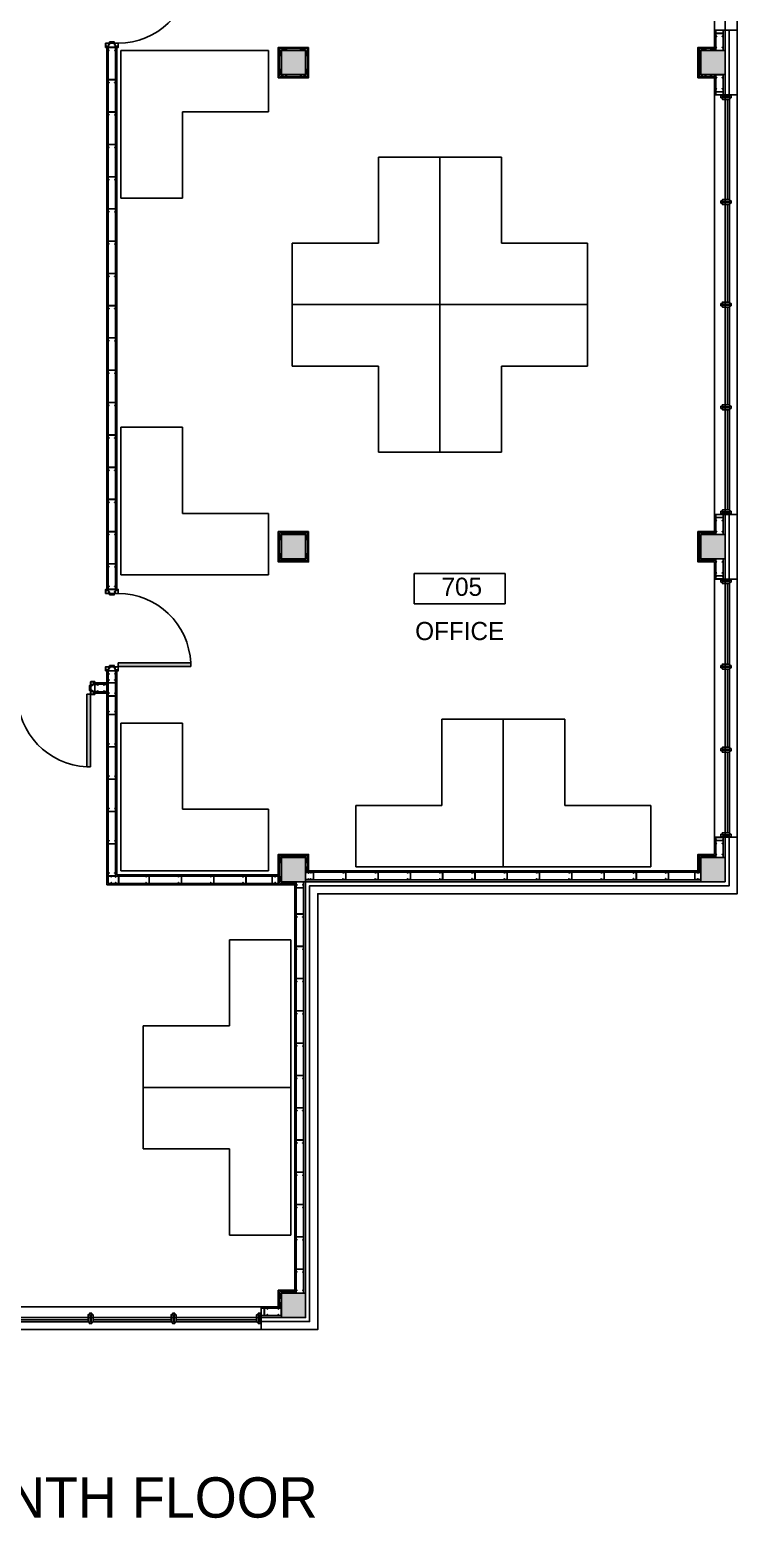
# Model space of a CAD drawing. Header units: millimetres. Extents: x 5414 to 278894, y 4264 to 146383.
# Drawn here: x 89145 to 97914, y 4264 to 22707 of the extents above; entities that cross this region are included whole.
import ezdxf
from ezdxf.enums import TextEntityAlignment as Align

# ---------------------------------------------------------------- set-up
doc = ezdxf.new("R2010")
doc.units = ezdxf.units.MM
doc.linetypes.add('Commercial Base Plan$0$ACAD_ISO02W100', pattern=[15, 12, -3])
for name, color, linetype in [('Commercial Base Plan$0$A-DR-INT', 6, 'Continuous'), ('Commercial Base Plan$0$A-GL-RMS-IDN', 6, 'Continuous'), ('Commercial Base Plan$0$A-PL-LAY-S', 6, 'Continuous'), ('Commercial Base Plan$0$I-FU-DSK', 6, 'Continuous')]:
    doc.layers.add(name, color=color, linetype=linetype)
doc.styles.add('Commercial Base Plan$0$STYLUS BT', font='stylu.ttf')

# ---------------------------------------------------------------- blocks, each defined once
blk = doc.blocks.new('Commercial Base Plan$0$wbFurringChanel 70x22')
blk.add_lwpolyline([(5, 3), (0, 3, 0.414214), (0, 2), (0, 0, 0.414214), (0, 0), (16, 0, 0.394412), (16, 0), (17, 22, -0.394412), (18, 22), (18, 22, -0.198912), (19, 22), (19, 21, 0.198912), (19, 21), (51, 21), (51, 21, 0.198912), (51, 21), (51, 22, -0.198912), (52, 22), (52, 22, -0.394412), (53, 22), (54, 0, 0.394412), (54, 0), (70, 0, 0.414214), (70, 0), (70, 2, 0.414214), (70, 2), (65, 2)], format="xyb")
blk = doc.blocks.new('Commercial Base Plan$0$wbC_Stud 92x38')
blk.add_lwpolyline([(-13, 38), (-3, 38, -0.414214), (0, 35), (0, 3, -0.414214), (-3, 0), (-89, 0, -0.414214), (-92, 3), (-92, 35, -0.414214), (-89, 38), (-79, 38), (-79, 37), (-89, 37, 0.414214), (-91, 35), (-91, 3, 0.414214), (-89, 1), (-3, 1, 0.414214), (-1, 3), (-1, 35, 0.414214), (-3, 37), (-13, 37)], format="xyb", close=True)
blk = doc.blocks.new('Commercial Base Plan$0$wbDoorPlan 900x124(1010ro)')
for p, q in [((55, 976), (55, 77)), ((100, 976), (55, 976)), ((100, 77), (100, 976)), ((1, -35), (1, 35)), ((55, 77), (100, 77)), ((1009, -35), (1009, 35))]:
    blk.add_line(p, q)
for points in [[(9, 65), (2, 65, -0.414214), (1, 66), (1, 77, -0.414214), (2, 78), (50, 78, -0.414214), (51, 77), (51, 29, 0.414214), (52, 28), (66, 28, -0.414214), (67, 27), (67, -27, -0.414214), (66, -28), (52, -28, 0.414214), (51, -29), (51, -77, -0.414214), (50, -78), (2, -78, -0.414214), (1, -77), (1, -66, -0.414214), (2, -65), (9, -65), (9, -64), (2, -64, 0.414214), (0, -66), (0, -77, 0.414214), (2, -79), (50, -79, 0.414214), (52, -77), (52, -29), (66, -29, 0.414214), (68, -27), (68, 27, 0.414214), (66, 29), (52, 29), (52, 77, 0.414214), (50, 79), (2, 79, 0.414214), (0, 77), (0, 66, 0.414214), (2, 64), (9, 64)], [(1001, 65), (1008, 65, 0.414214), (1009, 66), (1009, 77, 0.414214), (1008, 78), (960, 78, 0.414214), (959, 77), (959, 29, -0.414214), (958, 28), (944, 28, 0.414214), (943, 27), (943, -27, 0.414214), (944, -28), (958, -28, -0.414214), (959, -29), (959, -77, 0.414214), (960, -78), (1008, -78, 0.414214), (1009, -77), (1009, -66, 0.414214), (1008, -65), (1001, -65), (1001, -64), (1008, -64, -0.414214), (1010, -66), (1010, -77, -0.414214), (1008, -79), (960, -79, -0.414214), (958, -77), (958, -29), (944, -29, -0.414214), (942, -27), (942, 27, -0.414214), (944, 29), (958, 29), (958, 77, -0.414214), (960, 79), (1008, 79, -0.414214), (1010, 77), (1010, 66, -0.414214), (1008, 64), (1001, 64)]]:
    blk.add_lwpolyline(points, format="xyb", close=True)
for points in [[(0, -34), (0, 34), (20, 45), (15, 51), (15, 77), (50, 77), (50, -77), (15, -77), (15, -52), (20, -45)], [(1010, -34), (1010, 34), (990, 45), (995, 51), (995, 77), (960, 77), (960, -77), (995, -77), (995, -52), (990, -45)]]:
    blk.add_lwpolyline(points, close=True)
for centre in [(35, 36), (975, 36), (35, -36), (975, -36)]:
    blk.add_circle(centre, 8)
blk.add_arc((59, 78), 899, 359.9419, 87.4119)
blk.add_solid([(55, 976), (100, 976), (55, 77), (100, 77)])
blk = doc.blocks.new('Commercial Base Plan$0$wbAluminJamb 127x44.5')
for p, q in [((-109.5, 39.25), (-127, 39.25)), ((-22.5, 56.5), (-17.5, 51.5)), ((0, 39.25), (-17.5, 39.25))]:
    blk.add_line(p, q)
at = {"color": 5}
for p, q in [((-47.5, 56.5), (-47.5, 66.5)), ((-22.5, 56.5), (-22.5, 66.5))]:
    blk.add_line(p, q, dxfattribs=at)
for points in [[(-127, 39.25), (-127, 12), (0, 12), (0, 39.25)], [(-22.5, 56.5), (-109.5, 56.5), (-109.5, 31.5), (-17.5, 31.5), (-17.5, 51.5)]]:
    blk.add_lwpolyline(points)
blk = doc.blocks.new('Commercial Base Plan$0$wbAluminMulion 127x44.5')
for p, q in [((-109.5, 13.625), (-127, 13.625)), ((-22.5, 30.875), (-17.5, 25.875)), ((0, 13.625), (-17.5, 13.625)), ((-22.5, -30.875), (-17.5, -25.875))]:
    blk.add_line(p, q)
at = {"color": 5}
for p, q in [((-47.5, 30.875), (-47.5, 40.875)), ((-22.5, 30.875), (-22.5, 40.875)), ((-47.5, -30.875), (-47.5, -40.875)), ((-22.5, -30.875), (-22.5, -40.875))]:
    blk.add_line(p, q, dxfattribs=at)
for points in [[(-127, 13.625), (-127, -13.625), (-109.5, -13.625)], [(-22.5, 30.875), (-109.5, 30.875), (-109.5, 5.875), (-17.5, 5.875), (-17.5, 25.875)], [(-17.5, -13.625), (0, -13.625), (0, 13.625)], [(-22.5, -30.875), (-109.5, -30.875), (-109.5, -5.875), (-17.5, -5.875), (-17.5, -25.875)]]:
    blk.add_lwpolyline(points)
blk = doc.blocks.new('Commercial Base Plan$0$wbW02Plan_3176x127(ro3200)')
for p, q in [((-3143.5, -22.5), (-2145.375, -22.5)), ((-3143.5, -47.5), (-2145.375, -47.5)), ((-2083.625, -22.5), (-1116.375, -22.5)), ((-2083.625, -47.5), (-1116.375, -47.5)), ((-1054.625, -22.5), (-56.5, -22.5)), ((-1054.625, -47.5), (-56.5, -47.5))]:
    blk.add_line(p, q)
at = {"rotation": 90}
for name, p in [('Commercial Base Plan$0$wbAluminMulion 127x44.5', (-2114.5, 0)), ('Commercial Base Plan$0$wbAluminMulion 127x44.5', (-1085.5, 0)), ('Commercial Base Plan$0$wbAluminJamb 127x44.5', (0, 0))]:
    blk.add_blockref(name, p, dxfattribs=at)
at = {"xscale": -1, "rotation": 270}
blk.add_blockref('Commercial Base Plan$0$wbAluminJamb 127x44.5', (-3200, 0), dxfattribs=at)
blk = doc.blocks.new('Commercial Base Plan$0$wbW01Plan_5176x127(ro5200)')
for p, q in [((-5143.5, -22.5), (-3902.625, -22.5)), ((-5143.5, -47.5), (-3902.625, -47.5)), ((-3840.875, -22.5), (-2630.875, -22.5)), ((-3840.875, -47.5), (-2630.875, -47.5)), ((-1359.125, -22.5), (-2569.125, -22.5)), ((-1359.125, -47.5), (-2569.125, -47.5)), ((-56.5, -22.5), (-1297.375, -22.5)), ((-56.5, -47.5), (-1297.375, -47.5))]:
    blk.add_line(p, q)
at = {"rotation": 90}
for name, p in [('Commercial Base Plan$0$wbAluminMulion 127x44.5', (-3871.75, 0)), ('Commercial Base Plan$0$wbAluminMulion 127x44.5', (-2600, 0)), ('Commercial Base Plan$0$wbAluminMulion 127x44.5', (-1328.25, 0)), ('Commercial Base Plan$0$wbAluminJamb 127x44.5', (0, 0))]:
    blk.add_blockref(name, p, dxfattribs=at)
at = {"xscale": -1, "rotation": 270}
blk.add_blockref('Commercial Base Plan$0$wbAluminJamb 127x44.5', (-5200, 0), dxfattribs=at)
blk = doc.blocks.new('Commercial Base Plan$0$att.RoomName&Number')
blk.add_lwpolyline([(-7.5, 0), (7.5, 0), (7.5, 5), (-7.5, 5)], close=True)
at = {"style": 'Commercial Base Plan$0$STYLUS BT'}
for tag, p in [('ROOM_NAME', (0, 9.5)), ('ROOM', (0, 2.5))]:
    blk.add_attdef(tag, text='', height=3, dxfattribs=at).set_placement(p, align=Align.MIDDLE)
blk = doc.blocks.new('Commercial Base Plan$0$desk')
for p, q in [((0, 1829), (0, 0)), ((0, 1829), (762, 1829)), ((762, 1829), (762, 762)), ((762, 762), (1829, 762)), ((1829, 762), (1829, 0)), ((0, 0), (1829, 0))]:
    blk.add_line(p, q)

msp = doc.modelspace()

# ---------------------------------------------------------------- hatches: boundary and pattern name
at = {"layer": 'Commercial Base Plan$0$A-PL-LAY-S'}
for points in [[(92564, 22451.2), (92264, 22451.2), (92264, 22151.2), (92564, 22151.2)], [(97764, 22451.2), (97464, 22451.2), (97464, 22151.2), (97764, 22151.2)], [(97764, 22451.2), (97464, 22451.2), (97464, 22151.2), (97764, 22151.2)], [(92564, 16451.2), (92264, 16451.2), (92264, 16151.2), (92564, 16151.2)], [(97764, 16451.2), (97464, 16451.2), (97464, 16151.2), (97764, 16151.2)], [(97764, 16451.2), (97464, 16451.2), (97464, 16151.2), (97764, 16151.2)], [(92564, 12451.2), (92264, 12451.2), (92264, 12151.2), (92564, 12151.2)], [(92564, 12451.2), (92264, 12451.2), (92264, 12151.2), (92564, 12151.2)], [(97764, 12451.2), (97464, 12451.2), (97464, 12151.2), (97764, 12151.2)], [(92564, 7051.2), (92264, 7051.2), (92264, 6751.2), (92564, 6751.2)]]:
    msp.add_hatch(color=256, dxfattribs=at).paths.add_polyline_path(points)

# ---------------------------------------------------------------- linework, layer by layer
for p, q in [((97631, 25901.2), (97631, 22701.2)), ((97914, 25901.2), (97914, 22701.2)), ((97914, 22701.2), (97631, 22701.2)), ((90102, 22489.2), (90226, 22489.2)), ((97631, 16701.2), (97631, 21901.2)), ((97914, 21901.2), (97631, 21901.2)), ((97914, 16701.2), (97914, 21901.2)), ((97914, 16701.2), (97631, 16701.2)), ((97631, 15901.2), (97631, 12701.2)), ((97914, 15901.2), (97631, 15901.2)), ((97914, 15901.2), (97914, 12701.2)), ((90102, 15773.2), (90226, 15773.2)), ((90102, 14489.2), (90102, 14763.2)), ((90102, 14763.2), (90226, 14763.2)), ((89952, 14613.2), (90102, 14613.2)), ((89952, 14489.2), (89952, 14613.2)), ((89952, 14597.2), (90102, 14597.2)), ((97914, 12701.2), (97631, 12701.2)), ((88814, 6884.2), (92014, 6884.2)), ((92014, 6884.2), (92014, 6601.2)), ((92014, 6601.2), (88814, 6601.2))]:
    msp.add_line(p, q, dxfattribs=at)
at = {"layer": 'Commercial Base Plan$0$A-PL-LAY-S', "linetype": 'Commercial Base Plan$0$ACAD_ISO02W100'}
msp.add_lwpolyline([(97764, 26451.2), (97764, 12151.2), (92564, 12151.2), (92564, 6751.2), (66264, 6751.2), (66264, 12151.2), (61064, 12151.2), (61064, 26451.2), (66264, 26451.2), (66264, 31851.2), (92564, 31851.2), (92564, 26451.2), (97764, 26451.2)], dxfattribs=at)
at = {"layer": 'Commercial Base Plan$0$A-PL-LAY-S'}
for points in [[(97631, 22701.2), (97631, 22489.2), (97426, 22489.2), (97426, 22113.2), (97631, 22113.2), (97631, 21901.2)], [(90102, 15773.2), (90102, 22489.2)], [(90118, 15773.2), (90118, 22489.2)], [(90210, 15773.2), (90210, 22489.2)], [(90226, 15773.2), (90226, 22489.2)], [(97647, 22473.2), (97442, 22473.2), (97442, 22129.2), (97647, 22129.2)], [(97631, 16701.2), (97631, 16489.2), (97426, 16489.2), (97426, 16113.2), (97631, 16113.2), (97631, 15901.2)], [(97647, 16473.2), (97442, 16473.2), (97442, 16129.2), (97647, 16129.2)], [(92226, 12129.2), (90118, 12129.2), (90118, 14763.2)], [(92226, 12221.2), (90210, 12221.2), (90210, 14763.2)], [(90226, 14489.2), (90226, 14763.2)], [(89952, 14505.2), (90102, 14505.2)], [(89952, 14489.2), (90102, 14489.2)], [(92226, 12113.2), (90102, 12113.2), (90102, 14489.2)], [(92226, 12237.2), (90226, 12237.2), (90226, 14489.2)], [(97631, 12701.2), (97631, 12489.2), (97426, 12489.2), (97426, 12284.2), (92602, 12284.2), (92602, 12489.2), (92226, 12489.2), (92226, 12113.2), (92431, 12113.2), (92431, 7089.2), (92226, 7089.2), (92226, 6884.2), (92014, 6884.2)], [(97647, 12473.2), (97442, 12473.2), (97442, 12268.2)], [(92447, 7073.2), (92242, 7073.2), (92242, 6868.2)]]:
    msp.add_lwpolyline(points, dxfattribs=at)
at = {"layer": 'Commercial Base Plan$0$A-PL-LAY-S', "linetype": 'Continuous'}
for points in [[(97647, 22701.2), (97647, 22451.2)], [(97739, 22701.2), (97739, 22451.2)], [(97814, 22701.2), (97814, 21901.2)], [(97914, 22701.2), (97914, 21901.2)], [(97647, 22151.2), (97647, 21901.2)], [(97739, 22151.2), (97739, 21901.2)], [(97647, 16701.2), (97647, 16451.2)], [(97739, 16701.2), (97739, 16451.2)], [(97814, 16701.2), (97814, 15901.2)], [(97914, 16701.2), (97914, 15901.2)], [(97647, 16151.2), (97647, 15901.2)], [(97739, 16151.2), (97739, 15901.2)], [(97814, 12701.2), (97814, 12101.2), (92614, 12101.2), (92614, 6701.2), (92014, 6701.2)], [(97914, 12701.2), (97914, 12001.2), (92714, 12001.2), (92714, 6601.2), (92014, 6601.2)], [(97647, 12701.2), (97647, 12451.2)], [(97739, 12701.2), (97739, 12451.2)], [(92586, 12268.2), (92586, 12473.2), (92242, 12473.2), (92242, 12129.2), (92447, 12129.2)], [(97464, 12268.2), (92564, 12268.2)], [(97464, 12176.2), (92564, 12176.2)], [(92447, 12151.2), (92447, 7051.2)], [(92539, 12151.2), (92539, 7051.2)], [(92264, 6868.2), (92014, 6868.2)], [(92264, 6776.2), (92014, 6776.2)]]:
    msp.add_lwpolyline(points, dxfattribs=at)
for points in [[(92602, 22489.2), (92226, 22489.2), (92226, 22113.2), (92602, 22113.2)], [(92602, 16489.2), (92226, 16489.2), (92226, 16113.2), (92602, 16113.2)]]:
    msp.add_lwpolyline(points, close=True, dxfattribs=at)
at = {"layer": 'Commercial Base Plan$0$A-PL-LAY-S'}
for points in [[(92586, 22473.2), (92242, 22473.2), (92242, 22129.2), (92586, 22129.2)], [(92564, 22451.2), (92264, 22451.2), (92264, 22151.2), (92564, 22151.2)], [(97764, 22451.2), (97464, 22451.2), (97464, 22151.2), (97764, 22151.2)], [(92586, 16473.2), (92242, 16473.2), (92242, 16129.2), (92586, 16129.2)], [(92564, 16451.2), (92264, 16451.2), (92264, 16151.2), (92564, 16151.2)], [(97764, 16451.2), (97464, 16451.2), (97464, 16151.2), (97764, 16151.2)], [(92564, 12451.2), (92264, 12451.2), (92264, 12151.2), (92564, 12151.2)], [(97764, 12451.2), (97464, 12451.2), (97464, 12151.2), (97764, 12151.2)], [(92564, 7051.2), (92264, 7051.2), (92264, 6751.2), (92564, 6751.2)]]:
    msp.add_lwpolyline(points, close=True, dxfattribs=at)

# ---------------------------------------------------------------- block references
at = {"layer": 'Commercial Base Plan$0$A-DR-INT'}
for p, rotation in [((90164, 23499.2), 270), ((89952, 14551.2), 180)]:
    msp.add_blockref('Commercial Base Plan$0$wbDoorPlan 900x124(1010ro)', p, dxfattribs=dict(at, rotation=rotation))
at = {"layer": 'Commercial Base Plan$0$A-DR-INT', "xscale": -1, "rotation": 270}
msp.add_blockref('Commercial Base Plan$0$wbDoorPlan 900x124(1010ro)', (90164, 14763.2), dxfattribs=at)
at = {"layer": 'Commercial Base Plan$0$A-GL-RMS-IDN'}
ref = msp.add_blockref('Commercial Base Plan$0$att.RoomName&Number', (94474.2, 15969.9), dxfattribs=dict(at, xscale=75, yscale=75, zscale=75, rotation=180))
ref.add_attrib('ROOM', '705', dxfattribs={"layer": '0', "height": 225, "style": 'Commercial Base Plan$0$STYLUS BT'}).set_placement((94500.4, 15805.7), align=Align.MIDDLE)
ref.add_attrib('ROOM_NAME', 'OFFICE', dxfattribs={"layer": '0', "height": 225, "style": 'Commercial Base Plan$0$STYLUS BT'}).set_placement((94474.2, 15257.4), align=Align.MIDDLE)
at = {"layer": 'Commercial Base Plan$0$A-PL-LAY-S'}
for name, p, rotation in [('Commercial Base Plan$0$wbC_Stud 92x38', (97647, 22701.2), 180), ('Commercial Base Plan$0$wbC_Stud 92x38', (97647, 22663.2), 180), ('Commercial Base Plan$0$wbC_Stud 92x38', (90118, 22489.2), 180), ('Commercial Base Plan$0$wbFurringChanel 70x22', (92564, 22451.2), 270), ('Commercial Base Plan$0$wbFurringChanel 70x22', (92264, 22151.2), 90.00000000000001), ('Commercial Base Plan$0$wbFurringChanel 70x22', (92564, 22151.2), 180), ('Commercial Base Plan$0$wbFurringChanel 70x22', (97464, 22151.2), 90.00000000000001), ('Commercial Base Plan$0$wbC_Stud 92x38', (97647, 22151.2), 180), ('Commercial Base Plan$0$wbC_Stud 92x38', (90118, 22089.2), 180), ('Commercial Base Plan$0$wbC_Stud 92x38', (90118, 21689.2), 180), ('Commercial Base Plan$0$wbC_Stud 92x38', (90118, 21286.2), 180), ('Commercial Base Plan$0$wbC_Stud 92x38', (90118, 20886.2), 180), ('Commercial Base Plan$0$wbC_Stud 92x38', (90118, 20489.2), 180), ('Commercial Base Plan$0$wbC_Stud 92x38', (90118, 20089.2), 180), ('Commercial Base Plan$0$wbC_Stud 92x38', (90118, 19689.2), 180), ('Commercial Base Plan$0$wbC_Stud 92x38', (90118, 19289.2), 180), ('Commercial Base Plan$0$wbC_Stud 92x38', (90118, 18889.2), 180), ('Commercial Base Plan$0$wbC_Stud 92x38', (90118, 18489.2), 180), ('Commercial Base Plan$0$wbC_Stud 92x38', (90118, 18089.2), 180), ('Commercial Base Plan$0$wbC_Stud 92x38', (90118, 17686.2), 180), ('Commercial Base Plan$0$wbC_Stud 92x38', (90118, 17286.2), 180), ('Commercial Base Plan$0$wbC_Stud 92x38', (90118, 16889.2), 180), ('Commercial Base Plan$0$wbC_Stud 92x38', (97647, 16701.2), 180), ('Commercial Base Plan$0$wbC_Stud 92x38', (97647, 16663.2), 180), ('Commercial Base Plan$0$wbC_Stud 92x38', (90118, 16489.2), 180), ('Commercial Base Plan$0$wbFurringChanel 70x22', (92564, 16451.2), 270), ('Commercial Base Plan$0$wbC_Stud 92x38', (90118, 16089.2), 180), ('Commercial Base Plan$0$wbFurringChanel 70x22', (92264, 16151.2), 90.00000000000001), ('Commercial Base Plan$0$wbFurringChanel 70x22', (92564, 16151.2), 180), ('Commercial Base Plan$0$wbFurringChanel 70x22', (97464, 16151.2), 90.00000000000001), ('Commercial Base Plan$0$wbC_Stud 92x38', (97647, 16151.2), 180), ('Commercial Base Plan$0$wbW02Plan_3176x127(ro3200)', (97839, 12701.2), 270), ('Commercial Base Plan$0$wbC_Stud 92x38', (89952, 14505.2), 270), ('Commercial Base Plan$0$wbC_Stud 92x38', (97647, 12701.2), 180), ('Commercial Base Plan$0$wbC_Stud 92x38', (97647, 12663.2), 180), ('Commercial Base Plan$0$wbFurringChanel 70x22', (92564, 12451.2), 270), ('Commercial Base Plan$0$wbC_Stud 92x38', (90247.9, 12221.2), 90.00000000000001), ('Commercial Base Plan$0$wbC_Stud 92x38', (90626, 12221.2), 90.00000000000001), ('Commercial Base Plan$0$wbC_Stud 92x38', (91026, 12221.2), 90.00000000000001), ('Commercial Base Plan$0$wbC_Stud 92x38', (91426, 12221.2), 90.00000000000001), ('Commercial Base Plan$0$wbC_Stud 92x38', (91826, 12221.2), 90.00000000000001), ('Commercial Base Plan$0$wbC_Stud 92x38', (92226, 12221.2), 90.00000000000001), ('Commercial Base Plan$0$wbFurringChanel 70x22', (92264, 12151.2), 90.00000000000001), ('Commercial Base Plan$0$wbC_Stud 92x38', (92564, 12176.2), 270), ('Commercial Base Plan$0$wbC_Stud 92x38', (92664, 12268.2), 90.00000000000001), ('Commercial Base Plan$0$wbC_Stud 92x38', (93064, 12268.2), 90.00000000000001), ('Commercial Base Plan$0$wbC_Stud 92x38', (93464, 12268.2), 90.00000000000001), ('Commercial Base Plan$0$wbC_Stud 92x38', (93864, 12268.2), 90.00000000000001), ('Commercial Base Plan$0$wbC_Stud 92x38', (94264, 12268.2), 90.00000000000001), ('Commercial Base Plan$0$wbC_Stud 92x38', (94664, 12268.2), 90.00000000000001), ('Commercial Base Plan$0$wbC_Stud 92x38', (95064, 12268.2), 90.00000000000001), ('Commercial Base Plan$0$wbC_Stud 92x38', (95464, 12268.2), 90.00000000000001), ('Commercial Base Plan$0$wbC_Stud 92x38', (95864, 12268.2), 90.00000000000001), ('Commercial Base Plan$0$wbC_Stud 92x38', (96264, 12268.2), 90.00000000000001), ('Commercial Base Plan$0$wbC_Stud 92x38', (96664, 12268.2), 90.00000000000001), ('Commercial Base Plan$0$wbC_Stud 92x38', (97064, 12268.2), 90.00000000000001), ('Commercial Base Plan$0$wbC_Stud 92x38', (97388, 12176.2), 270), ('Commercial Base Plan$0$wbC_Stud 92x38', (97464, 12268.2), 90.00000000000001), ('Commercial Base Plan$0$wbFurringChanel 70x22', (97464, 12268.2), 90.00000000000001), ('Commercial Base Plan$0$wbFurringChanel 70x22', (92447, 12151.2), 180), ('Commercial Base Plan$0$wbC_Stud 92x38', (92447, 12151.2), 180), ('Commercial Base Plan$0$wbC_Stud 92x38', (92447, 11751.2), 180), ('Commercial Base Plan$0$wbC_Stud 92x38', (92447, 11351.2), 180), ('Commercial Base Plan$0$wbC_Stud 92x38', (92447, 10951.2), 180), ('Commercial Base Plan$0$wbC_Stud 92x38', (92447, 10551.2), 180), ('Commercial Base Plan$0$wbC_Stud 92x38', (92447, 10151.2), 180), ('Commercial Base Plan$0$wbC_Stud 92x38', (92447, 9751.2), 180), ('Commercial Base Plan$0$wbC_Stud 92x38', (92447, 9351.2), 180), ('Commercial Base Plan$0$wbC_Stud 92x38', (92447, 8951.2), 180), ('Commercial Base Plan$0$wbC_Stud 92x38', (92447, 8551.2), 180), ('Commercial Base Plan$0$wbC_Stud 92x38', (92447, 8151.2), 180), ('Commercial Base Plan$0$wbC_Stud 92x38', (92447, 7751.2), 180), ('Commercial Base Plan$0$wbC_Stud 92x38', (92447, 7351.2), 180), ('Commercial Base Plan$0$wbC_Stud 92x38', (92264, 6868.2), 90.00000000000001), ('Commercial Base Plan$0$wbW02Plan_3176x127(ro3200)', (88814, 6676.2), 180)]:
    msp.add_blockref(name, p, dxfattribs=dict(at, rotation=rotation))
at = {"layer": 'Commercial Base Plan$0$A-PL-LAY-S', "xscale": -1}
for name, p, rotation in [('Commercial Base Plan$0$wbFurringChanel 70x22', (92264, 22451.2), 90), ('Commercial Base Plan$0$wbFurringChanel 70x22', (97464, 22451.2), 90), ('Commercial Base Plan$0$wbFurringChanel 70x22', (92264, 22151.2), 180), ('Commercial Base Plan$0$wbFurringChanel 70x22', (92564, 22151.2), 270), ('Commercial Base Plan$0$wbFurringChanel 70x22', (97464, 22151.2), 180), ('Commercial Base Plan$0$wbFurringChanel 70x22', (97577, 22151.2), 180), ('Commercial Base Plan$0$wbW01Plan_5176x127(ro5200)', (97839, 21901.2), 270), ('Commercial Base Plan$0$wbFurringChanel 70x22', (92264, 16451.2), 90), ('Commercial Base Plan$0$wbFurringChanel 70x22', (97464, 16451.2), 90), ('Commercial Base Plan$0$wbFurringChanel 70x22', (92264, 16151.2), 180), ('Commercial Base Plan$0$wbFurringChanel 70x22', (92564, 16151.2), 270), ('Commercial Base Plan$0$wbFurringChanel 70x22', (97464, 16151.2), 180), ('Commercial Base Plan$0$wbFurringChanel 70x22', (97577, 16151.2), 180), ('Commercial Base Plan$0$wbC_Stud 92x38', (90210, 14763.2), 180), ('Commercial Base Plan$0$wbC_Stud 92x38', (90102, 14505.2), 90), ('Commercial Base Plan$0$wbFurringChanel 70x22', (92264, 12451.2), 90), ('Commercial Base Plan$0$wbFurringChanel 70x22', (97464, 12451.2), 90), ('Commercial Base Plan$0$wbC_Stud 92x38', (90118, 12221.2), 270), ('Commercial Base Plan$0$wbC_Stud 92x38', (92150, 12221.2), 270), ('Commercial Base Plan$0$wbFurringChanel 70x22', (92564, 12268.2), 270), ('Commercial Base Plan$0$wbFurringChanel 70x22', (92264, 12151.2), 180), ('Commercial Base Plan$0$wbFurringChanel 70x22', (92264, 7051.2), 90), ('Commercial Base Plan$0$wbC_Stud 92x38', (92014, 6868.2), 270), ('Commercial Base Plan$0$wbC_Stud 92x38', (92052, 6868.2), 270), ('Commercial Base Plan$0$wbFurringChanel 70x22', (92264, 6938.2), 90)]:
    msp.add_blockref(name, p, dxfattribs=dict(at, rotation=rotation))
at = {"layer": 'Commercial Base Plan$0$A-PL-LAY-S'}
for name, p in [('Commercial Base Plan$0$wbFurringChanel 70x22', (92264, 22451.2)), ('Commercial Base Plan$0$wbFurringChanel 70x22', (97464, 22451.2)), ('Commercial Base Plan$0$wbFurringChanel 70x22', (97577, 22451.2)), ('Commercial Base Plan$0$wbFurringChanel 70x22', (92264, 16451.2)), ('Commercial Base Plan$0$wbFurringChanel 70x22', (97464, 16451.2)), ('Commercial Base Plan$0$wbFurringChanel 70x22', (97577, 16451.2)), ('Commercial Base Plan$0$wbC_Stud 92x38', (90210, 15773.2)), ('Commercial Base Plan$0$wbC_Stud 92x38', (90210, 14613.2)), ('Commercial Base Plan$0$wbC_Stud 92x38', (90210, 14451.2)), ('Commercial Base Plan$0$wbC_Stud 92x38', (90210, 14221.2)), ('Commercial Base Plan$0$wbC_Stud 92x38', (90210, 13821.2)), ('Commercial Base Plan$0$wbC_Stud 92x38', (90210, 13421.2)), ('Commercial Base Plan$0$wbC_Stud 92x38', (90210, 13021.2)), ('Commercial Base Plan$0$wbC_Stud 92x38', (90210, 12621.2)), ('Commercial Base Plan$0$wbFurringChanel 70x22', (92264, 12451.2)), ('Commercial Base Plan$0$wbFurringChanel 70x22', (97464, 12451.2)), ('Commercial Base Plan$0$wbFurringChanel 70x22', (97577, 12451.2)), ('Commercial Base Plan$0$wbC_Stud 92x38', (90210, 12221.2)), ('Commercial Base Plan$0$wbFurringChanel 70x22', (92264, 7051.2))]:
    msp.add_blockref(name, p, dxfattribs=at)
at = {"layer": 'Commercial Base Plan$0$A-PL-LAY-S', "xscale": -1}
for name, p in [('Commercial Base Plan$0$wbFurringChanel 70x22', (92564, 22451.2)), ('Commercial Base Plan$0$wbC_Stud 92x38', (97647, 22451.2)), ('Commercial Base Plan$0$wbC_Stud 92x38', (97647, 21939.2)), ('Commercial Base Plan$0$wbC_Stud 92x38', (97647, 21901.2)), ('Commercial Base Plan$0$wbFurringChanel 70x22', (92564, 16451.2)), ('Commercial Base Plan$0$wbC_Stud 92x38', (97647, 16451.2)), ('Commercial Base Plan$0$wbC_Stud 92x38', (97647, 15939.2)), ('Commercial Base Plan$0$wbC_Stud 92x38', (97647, 15901.2)), ('Commercial Base Plan$0$wbFurringChanel 70x22', (92564, 12451.2)), ('Commercial Base Plan$0$wbC_Stud 92x38', (97647, 12451.2)), ('Commercial Base Plan$0$wbC_Stud 92x38', (92447, 12075.2)), ('Commercial Base Plan$0$wbFurringChanel 70x22', (92447, 7051.2)), ('Commercial Base Plan$0$wbC_Stud 92x38', (92447, 7051.2))]:
    msp.add_blockref(name, p, dxfattribs=at)
at = {"layer": 'Commercial Base Plan$0$I-FU-DSK', "xscale": -1}
for p, rotation in [((90276, 22451.2), 180), ((94228.5, 19301.2), 270), ((94228.5, 19301.2), 180), ((90276, 15952.6), 270), ((90276, 12287.2), 270), ((95014, 12334.2), 270)]:
    msp.add_blockref('Commercial Base Plan$0$desk', p, dxfattribs=dict(at, rotation=rotation))
at = {"layer": 'Commercial Base Plan$0$I-FU-DSK'}
for p, rotation in [((94228.5, 19301.2), 90.00000000000001), ((94228.5, 19301.2), 180), ((95014, 12334.2), 90.00000000000001), ((92381, 9601.2), 90.00000000000001), ((92381, 9601.2), 180)]:
    msp.add_blockref('Commercial Base Plan$0$desk', p, dxfattribs=dict(at, rotation=rotation))

# ---------------------------------------------------------------- texts
at = {"layer": 'Commercial Base Plan$0$A-GL-RMS-IDN', "style": 'Commercial Base Plan$0$STYLUS BT'}
msp.add_text('SEVENTH FLOOR', height=500, dxfattribs=at).set_placement((92714, 4271.2), align=Align.RIGHT)

doc.saveas('drawing.dxf')
